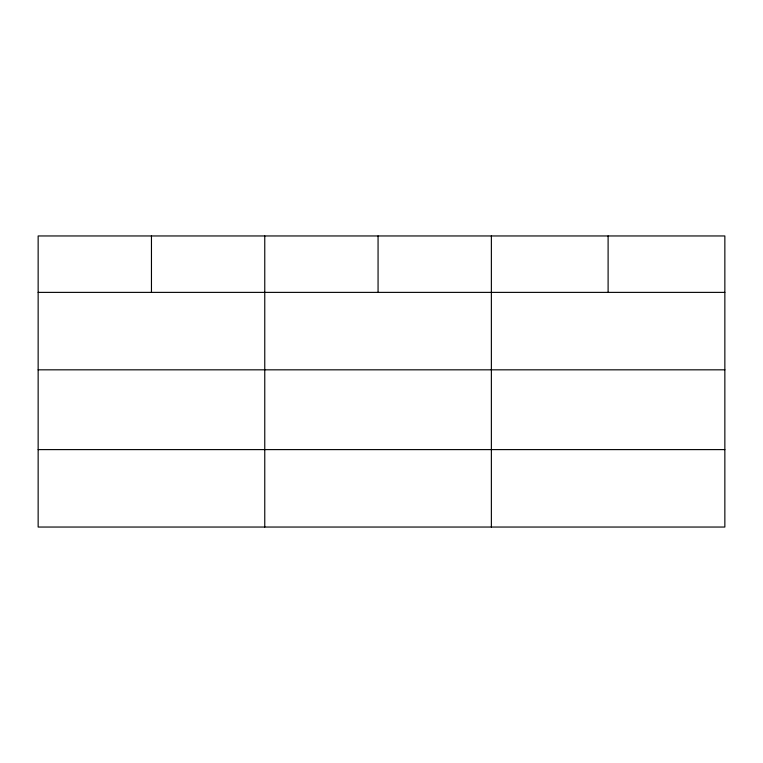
<?xml version="1.0" encoding="UTF-8"?>
<svg xmlns="http://www.w3.org/2000/svg" width="763" height="763" viewBox="0 0 763 763"><rect width="100%" height="100%" fill="white"/><g stroke="black" fill="none" stroke-linecap="round" stroke-linejoin="round"><path stroke-width="1.14" d="M724.85 369.826L724.85 235.958L38.15 235.958L38.15 527.042L724.85 527.042L724.85 369.826L38.15 369.826M38.15 292.382L724.85 292.382M38.15 449.607L724.85 449.607M608.111 235.958L608.111 292.382M491.372 235.958L491.372 527.042M378.066 235.958L378.066 292.382M264.761 235.958L264.761 527.042M151.456 235.958L151.456 292.382"/></g></svg>
